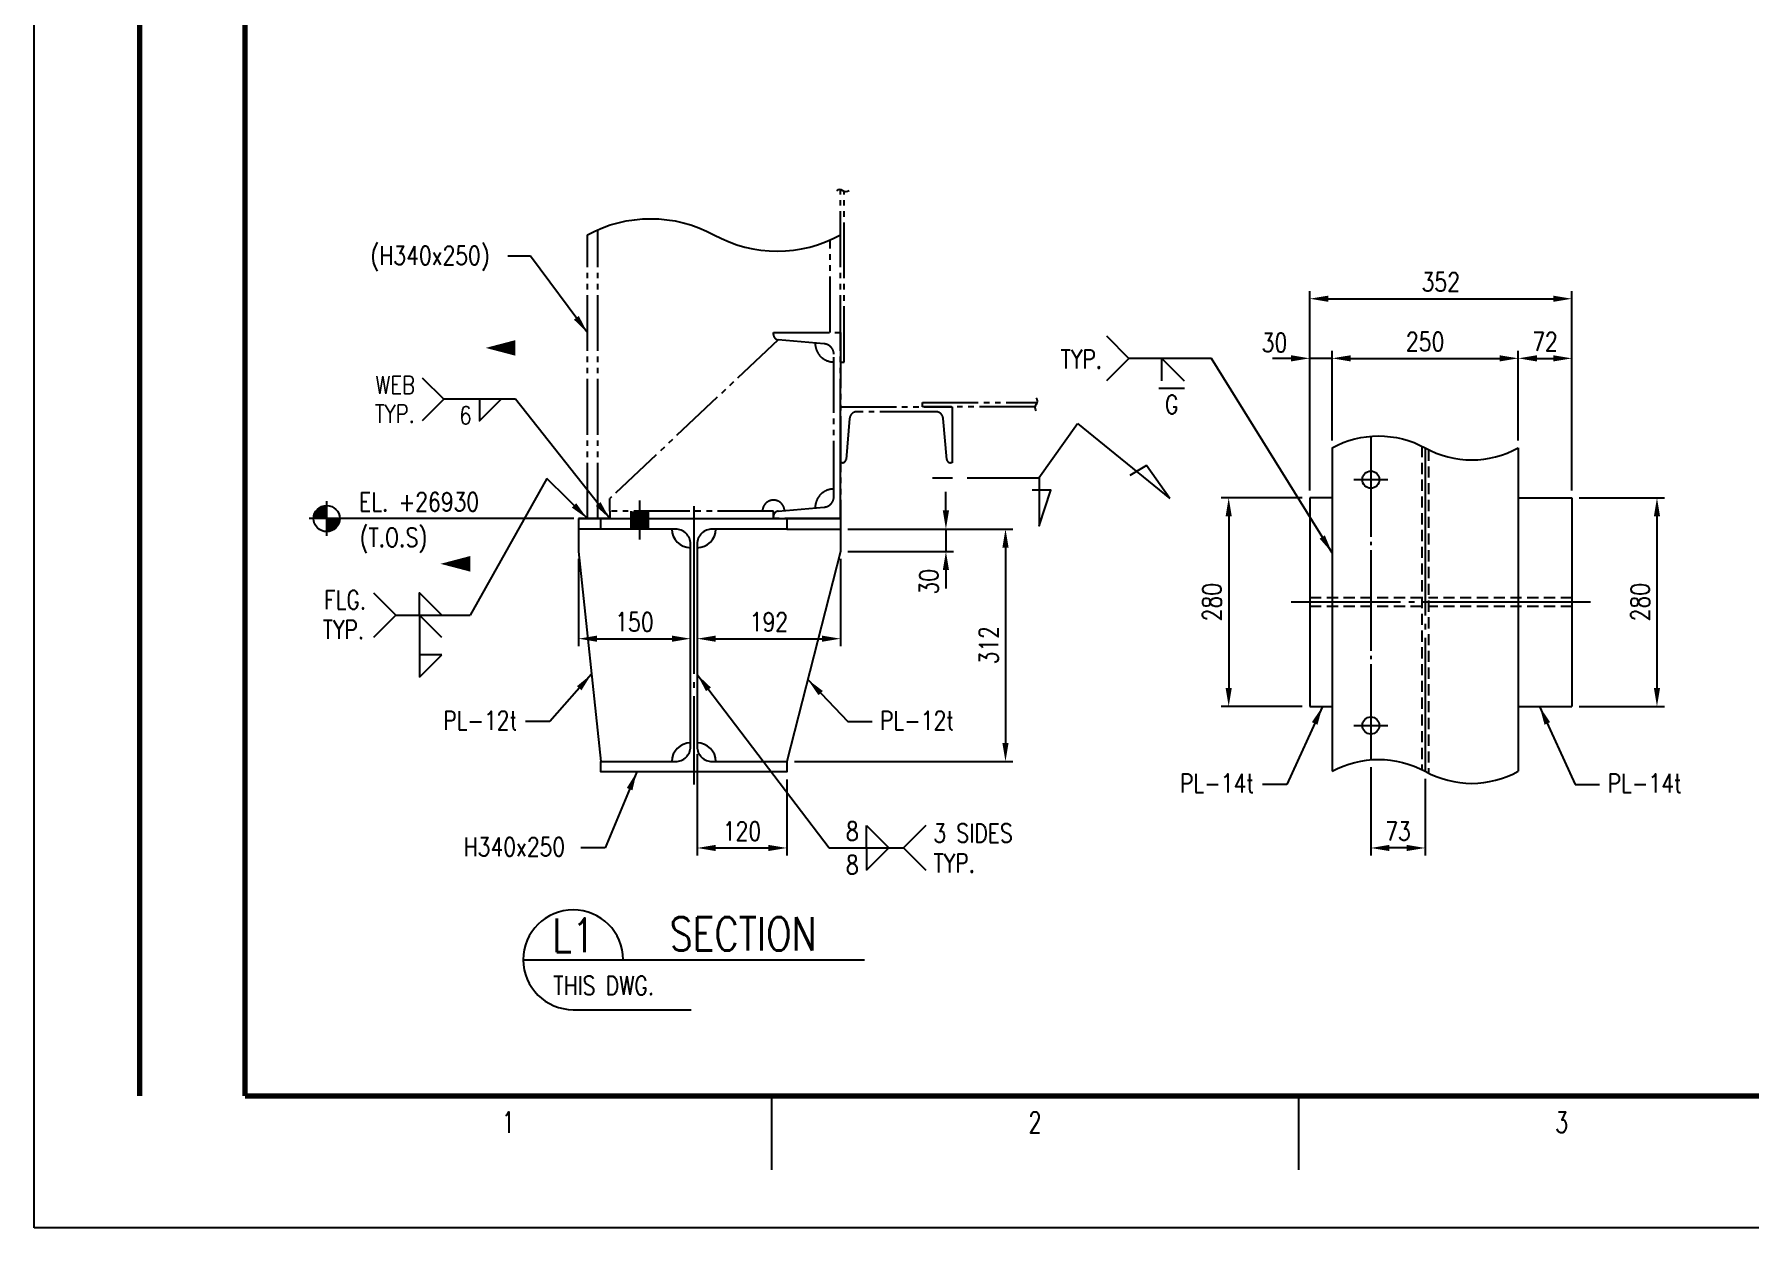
# Model space of a CAD drawing. Header units: millimetres. Extents: x 0 to 232280, y -26939 to 23794.
# Drawn here: x 198640 to 207854, y 0 to 6406 of the extents above; entities that cross this region are included whole.
import ezdxf
from ezdxf.enums import TextEntityAlignment as Align

# ---------------------------------------------------------------- set-up
doc = ezdxf.new("R2010")
doc.units = ezdxf.units.MM
doc.header["$LTSCALE"] = 30
for name, pattern in [('JNK-CENTER', [34, 30, -1.5, 1, -1.5]), ('JNK-HIDDEN', [3, 2, -1]), ('JNK-PHANTOM', [15, 10, -1, 1, -1, 1, -1])]:
    doc.linetypes.add(name, pattern=pattern)
for name, color, linetype in [('CEN-R', 1, 'JNK-CENTER'), ('CON-C', 4, 'Continuous'), ('CON-G', 3, 'Continuous'), ('CON-W', 7, 'Continuous'), ('CON-Y', 2, 'Continuous'), ('Dim-W', 7, 'Continuous'), ('HID-Y', 2, 'JNK-HIDDEN'), ('PHA-M', 6, 'JNK-PHANTOM'), ('STL-OBJT', 7, 'Continuous'), ('TXT-Y', 2, 'Continuous')]:
    doc.layers.add(name, color=color, linetype=linetype)
doc.styles.add('ROMANS', font='ROMANS.shx', dxfattribs={"width": 0.8})
doc.styles.add('SIMPLEX', font='simplex.shx', dxfattribs={"width": 0.8})
doc.dimstyles.new('DIM40', dxfattribs={"dimscale": 40, "dimtxt": 2.5, "dimasz": 2.5, "dimexe": 1, "dimexo": 1, "dimgap": 1, "dimtad": 1, "dimdec": 0, "dimdsep": 46, "dimtxsty": 'SIMPLEX', "dimcen": 0, "dimclrd": 7, "dimclre": 7, "dimclrt": 2, "dimadec": 1, "dimazin": 2, "dimtfac": 1, "dimtdec": 0, "dimtix": 1, "dimtmove": 2, "dimatfit": 2, "dimfxl": 1, "dimtolj": 1, "dimtzin": 0, "dimarcsym": 1})
doc.dimstyles.new('DIM40x4', dxfattribs={"dimscale": 40, "dimtxt": 2.5, "dimasz": 2.5, "dimexe": 1, "dimexo": 1, "dimgap": 1, "dimtad": 1, "dimdec": 1, "dimlfac": 0.25, "dimdsep": 46, "dimtxsty": 'SIMPLEX', "dimcen": 2.5, "dimclrd": 7, "dimclre": 7, "dimclrt": 2, "dimadec": 1, "dimazin": 2, "dimtfac": 1, "dimtdec": 1, "dimtmove": 2, "dimatfit": 3, "dimfxl": 1, "dimtfill": 1, "dimtolj": 1, "dimtzin": 0, "dimarcsym": 1})

# ---------------------------------------------------------------- blocks, each defined once
blk = doc.blocks.new('TITLE')
at = {"color": 7}
for p, q in [((0, 0), (0, 594.85)), ((99.02, 17.68), (99.02, 7.78)), ((169.76, 17.68), (169.76, 7.78)), ((841, 0), (0, 0))]:
    blk.add_line(p, q, dxfattribs=at)
at = {"color": 7, "const_width": 0.707}
for points in [[(14.15, 577.17), (14.15, 17.68)], [(28.29, 17.68), (28.29, 577.52)], [(28.29, 17.68), (823.67, 17.68)]]:
    blk.add_lwpolyline(points, dxfattribs=at)
at = {"color": 7, "style": 'ROMANS', "width": 0.7}
for s, p in [('1', (63.66, 14.15)), ('2', (134.39, 14.15)), ('3', (205.12, 14.15))]:
    blk.add_text(s, height=2.83, dxfattribs=at).set_placement(p, align=Align.MIDDLE)
blk = doc.blocks.new('SECTITLE')
at = {"layer": 'CON-G'}
for p, q in [((-1.7, 0), (44.1, 0)), ((5, -6.7), (20.86, -6.7))]:
    blk.add_line(p, q, dxfattribs=at)
blk.add_arc((5, 0), 6.7, 0, 270, dxfattribs=at)
at = {"layer": 'CON-C', "style": 'SIMPLEX', "width": 0.8}
for tag, p in [('A', (5.06, 1.04)), ('ELEVATION', (27.83, 1.22))]:
    blk.add_attdef(tag, text='', height=4.5, dxfattribs=at).set_placement(p, align=Align.CENTER)
at = {"layer": 'CON-Y', "style": 'SIMPLEX', "width": 0.8}
blk.add_attdef('H0000-0000', (1.54, -4.72), '', height=2.5, dxfattribs=at)
blk.add_attdef('SCALE', text='', height=2.5, dxfattribs=at).set_placement((44.9, -3.72), align=Align.RIGHT)
blk = doc.blocks.new('*D2379')
at = {"layer": 'DEFPOINTS', "color": 0, "transparency": 16777216}
for p in [(202970.7, 3750.3), (202970.7, 3630.3), (203536.7, 3630.3)]:
    blk.add_point(p, dxfattribs=at)
at = {"layer": 'Dim-W', "color": 7, "lineweight": -2, "transparency": 16777216}
for p, q in [((203536.7, 3850.3), (203536.7, 3950.3)), ((203010.7, 3750.3), (203576.7, 3750.3)), ((203536.7, 3750.3), (203536.7, 3630.3)), ((203010.7, 3630.3), (203576.7, 3630.3)), ((203536.7, 3530.3), (203536.7, 3430.3))]:
    blk.add_line(p, q, dxfattribs=at)
at = {"layer": 'Dim-W', "color": 7, "transparency": 16777216}
blk.add_solid([(203520.1, 3850.3), (203553.4, 3850.3), (203536.7, 3750.3)], dxfattribs=at)
at = {"layer": 'Dim-W', "color": 2, "transparency": 16777216, "insert": (203445.1, 3467.2), "char_height": 100, "attachment_point": 5, "rotation": 90, "style": 'SIMPLEX', "bg_fill": 3, "box_fill_scale": 1.1, "bg_fill_color": 256, "bg_fill_true_color": 13158600, "bg_fill_transparency": 0}
blk.add_mtext('\\A1;30', dxfattribs=at)
at = {"layer": 'Dim-W', "color": 7, "transparency": 16777216}
blk.add_solid([(203520.1, 3530.3), (203553.4, 3530.3), (203536.7, 3630.3)], dxfattribs=at)
blk = doc.blocks.new('*D2380')
at = {"layer": 'DEFPOINTS', "color": 0, "transparency": 16777216}
for p in [(202970.7, 3750.3), (202682.7, 2502.3), (203856.7, 2502.3)]:
    blk.add_point(p, dxfattribs=at)
at = {"layer": 'Dim-W', "color": 7, "lineweight": -2, "transparency": 16777216}
for p, q in [((203010.7, 3750.3), (203896.7, 3750.3)), ((203856.7, 3650.3), (203856.7, 2602.3)), ((202722.7, 2502.3), (203896.7, 2502.3))]:
    blk.add_line(p, q, dxfattribs=at)
at = {"layer": 'Dim-W', "color": 7, "transparency": 16777216}
for points in [[(203840.1, 3650.3), (203873.4, 3650.3), (203856.7, 3750.3)], [(203840.1, 2602.3), (203873.4, 2602.3), (203856.7, 2502.3)]]:
    blk.add_solid(points, dxfattribs=at)
at = {"layer": 'Dim-W', "color": 2, "transparency": 16777216, "insert": (203766.7, 3126.3), "char_height": 100, "attachment_point": 5, "rotation": 90, "style": 'SIMPLEX', "bg_fill": 3, "box_fill_scale": 1.1, "bg_fill_color": 256, "bg_fill_true_color": 13158600, "bg_fill_transparency": 0}
blk.add_mtext('\\A1;312', dxfattribs=at)
blk = doc.blocks.new('*D2381')
at = {"layer": 'DEFPOINTS', "color": 0, "transparency": 16777216}
for p in [(202200.7, 2582.3), (202682.7, 2446.3), (202682.7, 2038.3)]:
    blk.add_point(p, dxfattribs=at)
at = {"layer": 'Dim-W', "color": 7, "lineweight": -2, "transparency": 16777216}
for p, q in [((202200.7, 2542.3), (202200.7, 1998.3)), ((202682.7, 2406.3), (202682.7, 1998.3)), ((202300.7, 2038.3), (202582.7, 2038.3))]:
    blk.add_line(p, q, dxfattribs=at)
at = {"layer": 'Dim-W', "color": 7, "transparency": 16777216}
for points in [[(202300.7, 2054.9), (202300.7, 2021.6), (202200.7, 2038.3)], [(202582.7, 2054.9), (202582.7, 2021.6), (202682.7, 2038.3)]]:
    blk.add_solid(points, dxfattribs=at)
at = {"layer": 'Dim-W', "color": 2, "transparency": 16777216, "insert": (202441.7, 2128.3), "char_height": 100, "attachment_point": 5, "style": 'SIMPLEX', "bg_fill": 3, "box_fill_scale": 1.1, "bg_fill_color": 256, "bg_fill_true_color": 13158600, "bg_fill_transparency": 0}
blk.add_mtext('\\A1;120', dxfattribs=at)
blk = doc.blocks.new('FS-MARK')
h = blk.add_hatch(color=256)
edge = h.paths.add_edge_path()
edge.add_arc((0, 0), 1.75, 90, 180)
edge.add_line((-1.75, 0), (0, 0))
edge.add_line((0, 0), (0, 1.75))
h = blk.add_hatch(color=256)
edge = h.paths.add_edge_path()
edge.add_line((0, 0), (0, -1.75))
edge.add_arc((0, 0), 1.75, 270, 360)
edge.add_line((1.75, 0), (0, 0))
for p, q in [((0, 2.33), (0, -2.33)), ((2.33, 0), (-2.33, 0))]:
    blk.add_line(p, q)
blk.add_circle((0, 0), 1.75)
at = {"layer": 'CON-Y', "style": 'SIMPLEX', "width": 0.8}
blk.add_attdef('F.S.', (3.19, 1), '', height=2.5, dxfattribs=at)
blk = doc.blocks.new('SECMARK4')
at = {"layer": 'CON-C'}
blk.add_line((0, 0), (-2.72, 0), dxfattribs=at)
blk.add_lwpolyline([(-4.67, 0), (-14.32, 0), (-14.32, -6.45), (-15.93, -1.66), (-13.39, -1.66)], dxfattribs=at)
at = {"layer": 'CON-C', "style": 'SIMPLEX', "width": 0.8}
blk.add_attdef('TAG', text='', height=3.5, dxfattribs=at).set_placement((-7.82, -4.86), align=Align.CENTER)
blk = doc.blocks.new('*D2288')
at = {"layer": 'DEFPOINTS', "color": 0, "transparency": 16777216}
for p in [(206899, 3917.8), (206899, 2797.8), (207356.2, 2797.8)]:
    blk.add_point(p, dxfattribs=at)
at = {"layer": 'Dim-W', "color": 7, "lineweight": -2, "transparency": 16777216}
for p, q in [((206939, 3917.8), (207396.2, 3917.8)), ((207356.2, 3817.8), (207356.2, 2897.8)), ((206939, 2797.8), (207396.2, 2797.8))]:
    blk.add_line(p, q, dxfattribs=at)
at = {"layer": 'Dim-W', "color": 7, "transparency": 16777216}
for points in [[(207339.5, 3817.8), (207372.8, 3817.8), (207356.2, 3917.8)], [(207339.5, 2897.8), (207372.8, 2897.8), (207356.2, 2797.8)]]:
    blk.add_solid(points, dxfattribs=at)
at = {"layer": 'Dim-W', "color": 2, "transparency": 16777216, "insert": (207266.2, 3357.8), "char_height": 100, "attachment_point": 5, "rotation": 90, "style": 'SIMPLEX', "bg_fill": 3, "box_fill_scale": 1.1, "bg_fill_color": 256, "bg_fill_true_color": 13158600, "bg_fill_transparency": 0}
blk.add_mtext('\\A1;280', dxfattribs=at)
blk = doc.blocks.new('*D2289')
at = {"layer": 'DEFPOINTS', "color": 0, "transparency": 16777216}
for p in [(205491, 3917.8), (205055.6, 2797.8), (205491, 2797.8)]:
    blk.add_point(p, dxfattribs=at)
at = {"layer": 'Dim-W', "color": 7, "lineweight": -2, "transparency": 16777216}
for p, q in [((205451, 3917.8), (205015.6, 3917.8)), ((205055.6, 3817.8), (205055.6, 2897.8)), ((205451, 2797.8), (205015.6, 2797.8))]:
    blk.add_line(p, q, dxfattribs=at)
at = {"layer": 'Dim-W', "color": 7, "transparency": 16777216}
for points in [[(205039, 3817.8), (205072.3, 3817.8), (205055.6, 3917.8)], [(205039, 2897.8), (205072.3, 2897.8), (205055.6, 2797.8)]]:
    blk.add_solid(points, dxfattribs=at)
at = {"layer": 'Dim-W', "color": 2, "transparency": 16777216, "insert": (204965.6, 3357.8), "char_height": 100, "attachment_point": 5, "rotation": 90, "style": 'SIMPLEX', "bg_fill": 3, "box_fill_scale": 1.1, "bg_fill_color": 256, "bg_fill_true_color": 13158600, "bg_fill_transparency": 0}
blk.add_mtext('\\A1;280', dxfattribs=at)
blk = doc.blocks.new('*D2290')
at = {"layer": 'DEFPOINTS', "color": 0, "transparency": 16777216}
for p in [(206899, 4666.7), (206611, 4186.2), (206899, 3917.8)]:
    blk.add_point(p, dxfattribs=at)
at = {"layer": 'Dim-W', "color": 7, "lineweight": -2, "transparency": 16777216}
for p, q in [((206611, 4226.2), (206611, 4706.7)), ((206899, 3957.8), (206899, 4706.7)), ((206711, 4666.7), (206799, 4666.7))]:
    blk.add_line(p, q, dxfattribs=at)
at = {"layer": 'Dim-W', "color": 7, "transparency": 16777216}
for points in [[(206711, 4683.3), (206711, 4650), (206611, 4666.7)], [(206799, 4683.3), (206799, 4650), (206899, 4666.7)]]:
    blk.add_solid(points, dxfattribs=at)
at = {"layer": 'Dim-W', "color": 2, "transparency": 16777216, "insert": (206755, 4756.7), "char_height": 100, "attachment_point": 5, "style": 'SIMPLEX', "bg_fill": 3, "box_fill_scale": 1.1, "bg_fill_color": 256, "bg_fill_true_color": 13158600, "bg_fill_transparency": 0}
blk.add_mtext('\\A1;72', dxfattribs=at)
blk = doc.blocks.new('*D2291')
at = {"layer": 'DEFPOINTS', "color": 0, "transparency": 16777216}
for p in [(205491, 4666.7), (205611, 4186.2), (205491, 3917.8)]:
    blk.add_point(p, dxfattribs=at)
at = {"layer": 'Dim-W', "color": 7, "lineweight": -2, "transparency": 16777216}
for p, q in [((205491, 3957.8), (205491, 4706.7)), ((205611, 4226.2), (205611, 4706.7)), ((205391, 4666.7), (205291, 4666.7)), ((205611, 4666.7), (205491, 4666.7)), ((205711, 4666.7), (205811, 4666.7))]:
    blk.add_line(p, q, dxfattribs=at)
at = {"layer": 'Dim-W', "color": 7, "transparency": 16777216}
blk.add_solid([(205711, 4683.3), (205711, 4650), (205611, 4666.7)], dxfattribs=at)
at = {"layer": 'Dim-W', "color": 2, "transparency": 16777216, "insert": (205301.6, 4751.1), "char_height": 100, "attachment_point": 5, "style": 'SIMPLEX', "bg_fill": 3, "box_fill_scale": 1.1, "bg_fill_color": 256, "bg_fill_true_color": 13158600, "bg_fill_transparency": 0}
blk.add_mtext('\\A1;30', dxfattribs=at)
at = {"layer": 'Dim-W', "color": 7, "transparency": 16777216}
blk.add_solid([(205391, 4683.3), (205391, 4650), (205491, 4666.7)], dxfattribs=at)
blk = doc.blocks.new('*D2292')
at = {"layer": 'DEFPOINTS', "color": 0, "transparency": 16777216}
for p in [(205611, 4666.7), (206611, 4666.7), (206611, 4666.7)]:
    blk.add_point(p, dxfattribs=at)
at = {"layer": 'Dim-W', "color": 7, "lineweight": -2, "transparency": 16777216}
blk.add_line((205711, 4666.7), (206511, 4666.7), dxfattribs=at)
at = {"layer": 'Dim-W', "color": 7, "transparency": 16777216}
for points in [[(205711, 4683.3), (205711, 4650), (205611, 4666.7)], [(206511, 4683.3), (206511, 4650), (206611, 4666.7)]]:
    blk.add_solid(points, dxfattribs=at)
at = {"layer": 'Dim-W', "color": 2, "transparency": 16777216, "insert": (206111, 4756.7), "char_height": 100, "attachment_point": 5, "style": 'SIMPLEX', "bg_fill": 3, "box_fill_scale": 1.1, "bg_fill_color": 256, "bg_fill_true_color": 13158600, "bg_fill_transparency": 0}
blk.add_mtext('\\A1;250', dxfattribs=at)
blk = doc.blocks.new('*D2293')
at = {"layer": 'DEFPOINTS', "color": 0, "transparency": 16777216}
for p in [(206899, 4986.7), (205491, 3917.8), (206899, 3917.8)]:
    blk.add_point(p, dxfattribs=at)
at = {"layer": 'Dim-W', "color": 7, "lineweight": -2, "transparency": 16777216}
for p, q in [((205491, 3957.8), (205491, 5026.7)), ((205591, 4986.7), (206799, 4986.7)), ((206899, 3957.8), (206899, 5026.7))]:
    blk.add_line(p, q, dxfattribs=at)
at = {"layer": 'Dim-W', "color": 7, "transparency": 16777216}
for points in [[(205591, 5003.3), (205591, 4970), (205491, 4986.7)], [(206799, 5003.3), (206799, 4970), (206899, 4986.7)]]:
    blk.add_solid(points, dxfattribs=at)
at = {"layer": 'Dim-W', "color": 2, "transparency": 16777216, "insert": (206195, 5076.7), "char_height": 100, "attachment_point": 5, "style": 'SIMPLEX', "bg_fill": 3, "box_fill_scale": 1.1, "bg_fill_color": 256, "bg_fill_true_color": 13158600, "bg_fill_transparency": 0}
blk.add_mtext('\\A1;352', dxfattribs=at)
blk = doc.blocks.new('*D2294')
at = {"layer": 'DEFPOINTS', "color": 0, "transparency": 16777216}
for p in [(202970.7, 3630.3), (202200.7, 3161.7), (202970.7, 3161.7)]:
    blk.add_point(p, dxfattribs=at)
at = {"layer": 'Dim-W', "color": 7, "lineweight": -2, "transparency": 16777216}
for p, q in [((202970.7, 3590.3), (202970.7, 3121.7)), ((202300.7, 3161.7), (202870.7, 3161.7))]:
    blk.add_line(p, q, dxfattribs=at)
at = {"layer": 'Dim-W', "color": 7, "transparency": 16777216}
for points in [[(202300.7, 3178.3), (202300.7, 3145), (202200.7, 3161.7)], [(202870.7, 3178.3), (202870.7, 3145), (202970.7, 3161.7)]]:
    blk.add_solid(points, dxfattribs=at)
at = {"layer": 'Dim-W', "color": 2, "transparency": 16777216, "insert": (202585.7, 3251.7), "char_height": 100, "attachment_point": 5, "style": 'SIMPLEX', "bg_fill": 3, "box_fill_scale": 1.1, "bg_fill_color": 256, "bg_fill_true_color": 13158600, "bg_fill_transparency": 0}
blk.add_mtext('\\A1;192', dxfattribs=at)
blk = doc.blocks.new('*D2295')
at = {"layer": 'DEFPOINTS', "color": 0, "transparency": 16777216}
for p in [(201562.7, 3630.3), (202164.7, 3161.7), (202164.7, 3161.7)]:
    blk.add_point(p, dxfattribs=at)
at = {"layer": 'Dim-W', "color": 7, "lineweight": -2, "transparency": 16777216}
for p, q in [((201562.7, 3590.3), (201562.7, 3121.7)), ((201662.7, 3161.7), (202064.7, 3161.7))]:
    blk.add_line(p, q, dxfattribs=at)
at = {"layer": 'Dim-W', "color": 7, "transparency": 16777216}
for points in [[(201662.7, 3178.3), (201662.7, 3145), (201562.7, 3161.7)], [(202064.7, 3178.3), (202064.7, 3145), (202164.7, 3161.7)]]:
    blk.add_solid(points, dxfattribs=at)
at = {"layer": 'Dim-W', "color": 2, "transparency": 16777216, "insert": (201863.7, 3251.7), "char_height": 100, "attachment_point": 5, "style": 'SIMPLEX', "bg_fill": 3, "box_fill_scale": 1.1, "bg_fill_color": 256, "bg_fill_true_color": 13158600, "bg_fill_transparency": 0}
blk.add_mtext('\\A1;150', dxfattribs=at)
blk = doc.blocks.new('*D2304')
at = {"layer": 'DEFPOINTS', "color": 0, "transparency": 16777216}
for p in [(205819, 2511.8), (206111, 2449.7), (205819, 2038.3)]:
    blk.add_point(p, dxfattribs=at)
at = {"layer": 'Dim-W', "color": 7, "lineweight": -2, "transparency": 16777216}
for p, q in [((205819, 2471.8), (205819, 1998.3)), ((206111, 2409.7), (206111, 1998.3)), ((206011, 2038.3), (205919, 2038.3))]:
    blk.add_line(p, q, dxfattribs=at)
at = {"layer": 'Dim-W', "color": 7, "transparency": 16777216}
for points in [[(205919, 2054.9), (205919, 2021.6), (205819, 2038.3)], [(206011, 2054.9), (206011, 2021.6), (206111, 2038.3)]]:
    blk.add_solid(points, dxfattribs=at)
at = {"layer": 'Dim-W', "color": 2, "transparency": 16777216, "insert": (205965, 2128.3), "char_height": 100, "attachment_point": 5, "style": 'SIMPLEX', "bg_fill": 3, "box_fill_scale": 1.1, "bg_fill_color": 256, "bg_fill_true_color": 13158600, "bg_fill_transparency": 0}
blk.add_mtext('\\A1;73', dxfattribs=at)
blk = doc.blocks.new('A$C276C0E63')
at = {"layer": 'CON-C'}
for p, q in [((0, 111.6), (207.3, 402.5)), ((207.3, 402.5), (703.2, 0)), ((577.1, 176.8), (488.9, 123.5)), ((703.2, 0), (577.1, 176.8))]:
    blk.add_line(p, q, dxfattribs=at)

msp = doc.modelspace()

# ---------------------------------------------------------------- hatches: boundary and pattern name
at = {"layer": 'Dim-W', "ltscale": 0.5}
h = msp.add_hatch(color=256, dxfattribs=at)
h.paths.add_polyline_path([(201844.66, 3846.29), (201844.66, 3806.29), (201890.66, 3806.29), (201890.66, 3846.29)])
h.paths.add_polyline_path([(201890.66, 3846.29), (201890.66, 3806.29), (201936.66, 3806.29), (201936.66, 3846.29)])
h.paths.add_polyline_path([(201890.66, 3806.29), (201844.66, 3806.29), (201844.66, 3750.29), (201890.66, 3750.29)])
h.paths.add_polyline_path([(201936.66, 3806.29), (201890.66, 3806.29), (201890.66, 3750.29), (201936.66, 3750.29)])

# ---------------------------------------------------------------- linework, layer by layer
for p, q in [((201537.2, 3806.29), (200164.23, 3806.29)), ((200708.88, 3288.17), (200708.88, 2954.54)), ((200828.88, 3168.17), (200708.88, 3288.17)), ((200708.88, 2954.54), (200828.88, 3074.54)), ((200828.88, 3074.54), (200708.88, 3074.54)), ((203109.3, 2038.26), (203109.3, 2158.26)), ((203109.3, 2158.26), (203229.3, 2038.26)), ((203109.3, 2038.26), (203109.3, 1918.26)), ((203109.3, 1918.26), (203229.3, 2038.26))]:
    msp.add_line(p, q)
for points in [[(204697.31, 4546.65), (204697.31, 4666.65), (204817.31, 4546.65)], [(201032.16, 4447.23), (201032.16, 4331.73), (201147.66, 4447.23)], [(200708.88, 3288.17), (200708.88, 3408.17), (200828.88, 3288.17)]]:
    msp.add_lwpolyline(points)
at = {"layer": 'CEN-R', "ltscale": 0.6}
msp.add_line((205819.05, 4248.29), (205819.05, 2511.83), dxfattribs=at)
at = {"layer": 'CEN-R'}
for p, q in [((206111.05, 4186.21), (206111.05, 2449.75)), ((205727.08, 4015.54), (205911.02, 4015.54)), ((201890.66, 3904.15), (201890.66, 3694.29)), ((202182.66, 3872.95), (202182.66, 2379.62)), ((206999.05, 3357.79), (205391.05, 3357.79)), ((205727.08, 2695.54), (205911.02, 2695.54))]:
    msp.add_line(p, q, dxfattribs=at)
at = {"layer": 'CON-G'}
for p, q in [((205611.05, 4186.21), (205611.05, 2449.75)), ((206611.05, 4186.21), (206611.05, 2449.75)), ((205611.05, 3917.79), (205491.05, 3917.79)), ((205491.05, 3917.79), (205491.05, 2797.79)), ((206611.05, 3917.79), (206899.05, 3917.79)), ((206899.05, 3917.79), (206899.05, 2797.79)), ((201562.66, 3806.29), (201562.66, 3630.29)), ((201730.66, 3806.29), (201562.66, 3806.29)), ((202682.66, 3806.29), (202970.66, 3806.29)), ((202970.66, 3806.29), (202970.66, 3630.29)), ((201682.66, 3750.29), (201562.66, 3750.29)), ((202682.66, 3750.29), (202970.66, 3750.29)), ((201562.66, 3630.29), (201682.66, 2502.29)), ((202970.66, 3630.29), (202682.66, 2502.29)), ((205491.05, 2797.79), (205611.05, 2797.79)), ((206611.05, 2797.79), (206899.05, 2797.79))]:
    msp.add_line(p, q, dxfattribs=at)
msp.add_lwpolyline([(201562.66, 3806.29), (202682.66, 3806.29), (202682.66, 3750.29), (202280.66, 3750.29, 0.4142136), (202200.66, 3670.29), (202200.66, 2582.29, 0.4142136), (202280.66, 2502.29), (202682.66, 2502.29), (202682.66, 2446.29), (201682.66, 2446.29), (201682.66, 2502.29), (202084.66, 2502.29, 0.4142136), (202164.66, 2582.29), (202164.66, 3670.29, 0.4142136), (202084.66, 3750.29), (201682.66, 3750.29), (201682.66, 3806.29)], format="xyb", dxfattribs=at)
for centre in [(205819.05, 4015.54), (205819.05, 2695.54)]:
    msp.add_circle(centre, 46, dxfattribs=at)
for centre, start, end in [((202164.66, 3750.29), 180, 270), ((202200.66, 3750.29), 270, 0), ((202164.66, 2502.29), 90, 180), ((202200.66, 2502.29), 0, 90)]:
    msp.add_arc(centre, 100, start, end, dxfattribs=at)
at = {"layer": 'CON-W'}
for p, q in [((204964.18, 4666.65), (204519.22, 4666.65)), ((201224.66, 4447.23), (200839.66, 4447.23)), ((200581.99, 3288.17), (200981.99, 3288.17)), ((203429.3, 2158.26), (203309.3, 2038.26)), ((202909.3, 2038.26), (203309.3, 2038.26)), ((203309.3, 2038.26), (203429.3, 1918.26))]:
    msp.add_line(p, q, dxfattribs=at)
at = {"layer": 'CON-W', "ltscale": 0.4}
for points in [[(203016.71, 5566.58, -0.3520117), (202982.58, 5566.58, 0.3520117), (202948.46, 5566.58)], [(204022.01, 4385.04, -0.3520117), (204022.01, 4419.17, 0.3520117), (204022.01, 4453.29)]]:
    msp.add_lwpolyline(points, format="xyb", dxfattribs=at)
at = {"layer": 'CON-W'}
for points in [[(201610.66, 5329.72, -0.2550891), (202290.66, 5329.72, 0.2579286), (202970.66, 5329.72)], [(205611.05, 4186.21, -0.2550891), (206111.05, 4186.21, 0.2579286), (206611.05, 4186.21)], [(205611.05, 2449.75, -0.2550891), (206111.05, 2449.75, 0.2579286), (206611.05, 2449.75)]]:
    msp.add_lwpolyline(points, format="xyb", dxfattribs=at)
for points in [[(204399.22, 4786.65), (204519.22, 4666.65), (204399.22, 4546.65)], [(200724.16, 4562.73), (200839.66, 4447.23), (200724.16, 4331.73)], [(200461.99, 3408.17), (200581.99, 3288.17), (200461.99, 3168.17)]]:
    msp.add_lwpolyline(points, dxfattribs=at)
at = {"layer": 'Dim-W'}
for points in [[(201224.66, 4447.23, 0, 0, 0), (201224.66, 4722.68, 84, 0, 0), (201064.66, 4722.68, 0, 0, 0)], [(200981.99, 3288.17, 0, 0, 0), (200981.99, 3563.61, 84, 0, 0), (200821.99, 3563.61, 0, 0, 0)]]:
    msp.add_lwpolyline(points, format="xyseb", dxfattribs=at)
at = {"layer": 'HID-Y'}
for p, q in [((206093.05, 4195.59), (206093.05, 2459.12)), ((206129.05, 4176.73), (206129.05, 2440.26)), ((201844.66, 3846.29), (201844.66, 3806.29)), ((201844.66, 3806.29), (201844.66, 3750.29)), ((201936.66, 3846.29), (201936.66, 3806.29)), ((201936.66, 3806.29), (201936.66, 3750.29)), ((206093.05, 3381.79), (205491.05, 3381.79)), ((206093.05, 3333.79), (205491.05, 3333.79)), ((206899.05, 3381.79), (206129.05, 3381.79)), ((206899.05, 3333.79), (206129.05, 3333.79))]:
    msp.add_line(p, q, dxfattribs=at)
at = {"layer": 'PHA-M'}
for p, q in [((202970.66, 3806.29), (202970.66, 5572.09)), ((202990.66, 4646.29), (202990.66, 5562.87)), ((201666.66, 3806.29), (201666.66, 5356.1)), ((201610.66, 3806.29), (201610.66, 5329.72)), ((202914.66, 4806.29), (202914.66, 5303.03)), ((202636.22, 4766.22), (201730.66, 3913.45)), ((202970.66, 4646.29), (202990.66, 4646.29)), ((203410.66, 4406.29), (203410.66, 4430.29)), ((203410.66, 4430.29), (204026.01, 4430.29)), ((204016.32, 4406.29), (203410.66, 4406.29)), ((201730.66, 3846.29), (201730.66, 3913.45))]:
    msp.add_line(p, q, dxfattribs=at)
for points in [[(202970.66, 4806.29), (202970.66, 3806.29), (202610.66, 3806.29), (202610.66, 3818.46, -0.3888787), (202636.22, 3846.35), (202883.55, 3867.99, 0.3888787), (202934.66, 3923.78), (202934.66, 4688.8, 0.3888787), (202883.55, 4744.59), (202636.22, 4766.22, -0.3888787), (202610.66, 4794.12), (202610.66, 4806.29)], [(202970.66, 4406.29), (203570.66, 4406.29), (203570.66, 4106.29), (203560.98, 4106.29, -0.3888787), (203541.05, 4124.54), (203521.87, 4343.77, 0.3888787), (203482.03, 4380.29), (203059.3, 4380.29, 0.3888787), (203019.46, 4343.77), (203000.28, 4124.54, -0.3888787), (202980.35, 4106.29), (202970.66, 4106.29)]]:
    msp.add_lwpolyline(points, format="xyb", close=True, dxfattribs=at)
msp.add_lwpolyline([(201730.66, 3806.29), (202610.66, 3806.29), (202610.66, 3846.29), (201730.66, 3846.29)], close=True, dxfattribs=at)
for centre, radius, start, end in [((202934.66, 4747.29), 100, 179.099238, 270), ((202934.66, 3865.29), 100, 90, 180.900762), ((202610.66, 3846.29), 59.29, 2.907322, 180)]:
    msp.add_arc(centre, radius, start, end, dxfattribs=at)
at = {"layer": 'STL-OBJT'}
for p, q in [((201305.1, 5214.91), (201183.25, 5214.91)), ((204679.79, 4506.65), (204818.83, 4506.65)), ((201409.75, 2716.8), (201279.28, 2716.8)), ((205367.61, 2379.54), (205237.13, 2379.54)), ((206917.34, 2379.54), (207047.82, 2379.54)), ((201705.58, 2038.26), (201575.11, 2038.26))]:
    msp.add_line(p, q, dxfattribs=at)

# ---------------------------------------------------------------- block references
at = {"linetype": 'ByBlock', "xscale": 39.99999999599994, "yscale": 39.99999999599994, "zscale": 39.99999999599994}
msp.add_blockref('TITLE', (198639.93, 0), dxfattribs=at)
at = {"layer": 'CON-W', "xscale": 40, "yscale": 40, "zscale": 40}
msp.add_blockref('FS-MARK', (200210.34, 3806.29), dxfattribs=at)
at = {"layer": 'CON-W'}
ref = msp.add_blockref('SECTITLE', (201334.66, 1438.23), dxfattribs=dict(at, xscale=39.99999999999999, yscale=39.99999999999999, zscale=39.99999999999999))
ref.add_attrib('H0000-0000', 'THIS DWG.', (201427.87, 1249.43), dxfattribs={"layer": 'CON-Y', "height": 100, "style": 'SIMPLEX', "width": 0.8})
ref.add_attrib('A', 'L1', dxfattribs={"layer": 'CON-C', "height": 180, "style": 'SIMPLEX', "width": 0.8}).set_placement((201537.06, 1479.83), align=Align.CENTER)
ref.add_attrib('ELEVATION', 'SECTION', dxfattribs={"layer": 'CON-C', "height": 180, "style": 'SIMPLEX', "width": 0.8}).set_placement((202447.86, 1487.03), align=Align.CENTER)
at = {"layer": 'Dim-W'}
msp.add_blockref('A$C276C0E63', (204036.62, 3913.86), dxfattribs=at)

# ---------------------------------------------------------------- texts
at = {"layer": 'CON-W', "color": 2, "style": 'SIMPLEX', "width": 0.8}
for s, height, p in [('6', 96.25, (200922.83, 4312.48)), ('8', 100, (202999.3, 2078.26)), ('8', 100, (202999.3, 1898.26))]:
    msp.add_text(s, height=height, dxfattribs=at).set_placement(p)
at = {"layer": 'CON-Y', "style": 'SIMPLEX', "width": 0.8}
for s, p in [('(H340x250)', (200445.19, 5168.98)), ('EL. +26930', (200384.53, 3846.21)), ('(T.O.S)', (200386.92, 3655.56)), ('PL-12t', (200836.01, 2672.81)), ('PL-14t', (204793.87, 2335.56)), ('PL-14t', (207091.28, 2335.56)), ('H340x250', (200946.33, 1994.28))]:
    msp.add_text(s, height=100, dxfattribs=at).set_placement(p)
at = {"layer": 'TXT-Y', "style": 'SIMPLEX', "width": 0.8}
for s, height, p in [('TYP.', 100, (204152.87, 4663.01)), ('WEB', 96.25, (200472.84, 4523.46)), ('TYP.', 96.25, (200469.18, 4369.46)), ('FLG.', 100, (200196.47, 3370.29)), ('TYP.', 100, (200189.19, 3210.29)), ('3 SIDES', 100, (203469.72, 2117.46)), ('TYP.', 100, (203469.72, 1957.46))]:
    msp.add_text(s, height=height, dxfattribs=at).set_placement(p, align=Align.MIDDLE_LEFT)
msp.add_text('G', height=100, dxfattribs=at).set_placement((204749.31, 4418.65), align=Align.MIDDLE_CENTER)

# ---------------------------------------------------------------- leaders
at = {"layer": 'CON-G'}
msp.add_leader([(201611.51, 4804.1), (201305.1, 5214.91)], dimstyle='DIM40', override={"dimgap": 1, "dimtad": 0, "dimtix": 0}, dxfattribs=at)
at = {"layer": 'Dim-W'}
for points, override in [([(201730.66, 3806.29), (201224.66, 4447.23)], {"dimgap": 1, "dimtad": 0}), ([(201610.66, 3806.29), (201392.59, 4022.14), (200981.99, 3288.17)], {"dimgap": 1, "dimtad": 0}), ([(201632.81, 2970.94), (201409.75, 2716.8)], {"dimgap": 1, "dimtad": 0}), ([(201876.06, 2446.29), (201705.58, 2038.26)], {"dimgap": 1, "dimtad": 0, "dimdec": 0, "dimtdec": 0, "dimatfit": 2})]:
    msp.add_leader(points, dimstyle='DIM40x4', override=override, dxfattribs=at)

# ---------------------------------------------------------------- next in the draw order: dimensions: what is measured, and where the dimension line sits
dim = msp.add_linear_dim(base=(203536.72, 3630.29), p1=(202970.66, 3750.29), p2=(202970.66, 3630.29), angle=90, dimstyle='DIM40x4', dxfattribs=at)
dim.commit()
dim.dimension.update_dxf_attribs({"geometry": '*D2379', "text_midpoint": (203445.07, 3467.21), "dimtype": 160})
for base, p1, p2, picture, middle in [((205055.63, 2797.79), (205491.05, 3917.79), (205491.05, 2797.79), '*D2289', (204965.63, 3357.79)), ((207356.15, 2797.79), (206899.05, 3917.79), (206899.05, 2797.79), '*D2288', (207266.15, 3357.79))]:
    dim = msp.add_linear_dim(base=base, p1=p1, p2=p2, angle=90, dimstyle='DIM40x4', dxfattribs=at)
    dim.commit()
    dim.dimension.update_dxf_attribs({"geometry": picture, "text_midpoint": middle})
dim = msp.add_linear_dim(base=(205819.05, 2038.26), p1=(206111.05, 2449.75), p2=(205819.05, 2511.83), dimstyle='DIM40x4', override={"dimtix": 1}, dxfattribs=at)
dim.commit()
dim.dimension.update_dxf_attribs({"geometry": '*D2304', "text_midpoint": (205965.05, 2128.26)})

# ---------------------------------------------------------------- next in the draw order: dimensions: what is measured, and where the dimension line sits
dim = msp.add_linear_dim(base=(205491.05, 4666.65), p1=(205611.05, 4186.21), p2=(205491.05, 3917.79), dimstyle='DIM40x4', dxfattribs=at)
dim.commit()
dim.dimension.update_dxf_attribs({"geometry": '*D2291', "text_midpoint": (205301.63, 4751.11), "dimtype": 160})
dim = msp.add_linear_dim(base=(206899.05, 4666.65), p1=(206611.05, 4186.21), p2=(206899.05, 3917.79), dimstyle='DIM40x4', dxfattribs=at)
dim.commit()
dim.dimension.update_dxf_attribs({"geometry": '*D2290', "text_midpoint": (206755.05, 4756.65)})
dim = msp.add_linear_dim(base=(203856.72, 2502.29), p1=(202970.66, 3750.29), p2=(202682.66, 2502.29), angle=90, dimstyle='DIM40x4', dxfattribs=at)
dim.commit()
dim.dimension.update_dxf_attribs({"geometry": '*D2380', "text_midpoint": (203766.72, 3126.29)})

# ---------------------------------------------------------------- next in the draw order: leaders
for points in [[(205559.41, 2797.79), (205367.61, 2379.54)], [(206725.54, 2797.79), (206917.34, 2379.54)]]:
    msp.add_leader(points, dimstyle='DIM40x4', override={"dimgap": 1, "dimtad": 0}, dxfattribs=at)

# ---------------------------------------------------------------- next in the draw order: linework, layer by layer
at = {"layer": 'STL-OBJT'}
msp.add_line((203009.49, 2716.8), (203139.96, 2716.8), dxfattribs=at)

# ---------------------------------------------------------------- next in the draw order: block references
at = {"layer": 'CON-W', "xscale": -40, "yscale": 40, "zscale": 40}
msp.add_blockref('SECMARK4', (203463.95, 4025.49), dxfattribs=at)

# ---------------------------------------------------------------- next in the draw order: texts
at = {"layer": 'CON-Y', "style": 'SIMPLEX', "width": 0.8}
msp.add_text('PL-12t', height=100, dxfattribs=at).set_placement((203182.05, 2672.81))

# ---------------------------------------------------------------- next in the draw order: dimensions: what is measured, and where the dimension line sits
at = {"layer": 'Dim-W'}
dim = msp.add_linear_dim(base=(206611.05, 4666.65), p1=(205611.05, 4666.65), p2=(206611.05, 4666.65), dimstyle='DIM40x4', override={"dimtmove": 0}, dxfattribs=at)
dim.commit()
dim.dimension.update_dxf_attribs({"geometry": '*D2292', "text_midpoint": (206111.05, 4756.65)})
for base, p1, p2, text, picture, middle in [((202970.66, 3161.67), (202200.66, 3161.67), (202970.66, 3630.29), '192', '*D2294', (202585.66, 3251.67)), ((202682.66, 2038.26), (202200.66, 2582.29), (202682.66, 2446.29), '120', '*D2381', (202441.66, 2128.26))]:
    dim = msp.add_linear_dim(base=base, p1=p1, p2=p2, text=text, dimstyle='DIM40x4', dxfattribs=at)
    dim.commit()
    dim.dimension.update_dxf_attribs({"geometry": picture, "text_midpoint": middle})

# ---------------------------------------------------------------- next in the draw order: leaders
msp.add_leader([(202794.97, 2942.14), (203009.49, 2716.8)], dimstyle='DIM40x4', override={"dimgap": 1, "dimtad": 0}, dxfattribs=at)

# ---------------------------------------------------------------- next in the draw order: dimensions: what is measured, and where the dimension line sits
dim = msp.add_linear_dim(base=(206899.05, 4986.65), p1=(205491.05, 3917.79), p2=(206899.05, 3917.79), dimstyle='DIM40x4', override={"dimtmove": 0}, dxfattribs=at)
dim.commit()
dim.dimension.update_dxf_attribs({"geometry": '*D2293', "text_midpoint": (206195.05, 4986.65), "dimtype": 160})
dim = msp.add_linear_dim(base=(202164.66, 3161.67), p1=(201562.66, 3630.29), p2=(202164.66, 3161.67), text='150', dimstyle='DIM40x4', dxfattribs=at)
dim.commit()
dim.dimension.update_dxf_attribs({"geometry": '*D2295', "text_midpoint": (201863.66, 3251.67)})

# ---------------------------------------------------------------- next in the draw order: leaders
msp.add_leader([(202200.66, 2969.47), (202909.3, 2038.26)], dimstyle='DIM40x4', override={"dimgap": 1, "dimtad": 0}, dxfattribs=at)

# ---------------------------------------------------------------- next in the draw order: leaders
msp.add_leader([(205611.05, 3622.7), (204964.18, 4666.65)], dimstyle='DIM40x4', override={"dimgap": 1, "dimtad": 0}, dxfattribs=at)

doc.saveas('drawing.dxf')
